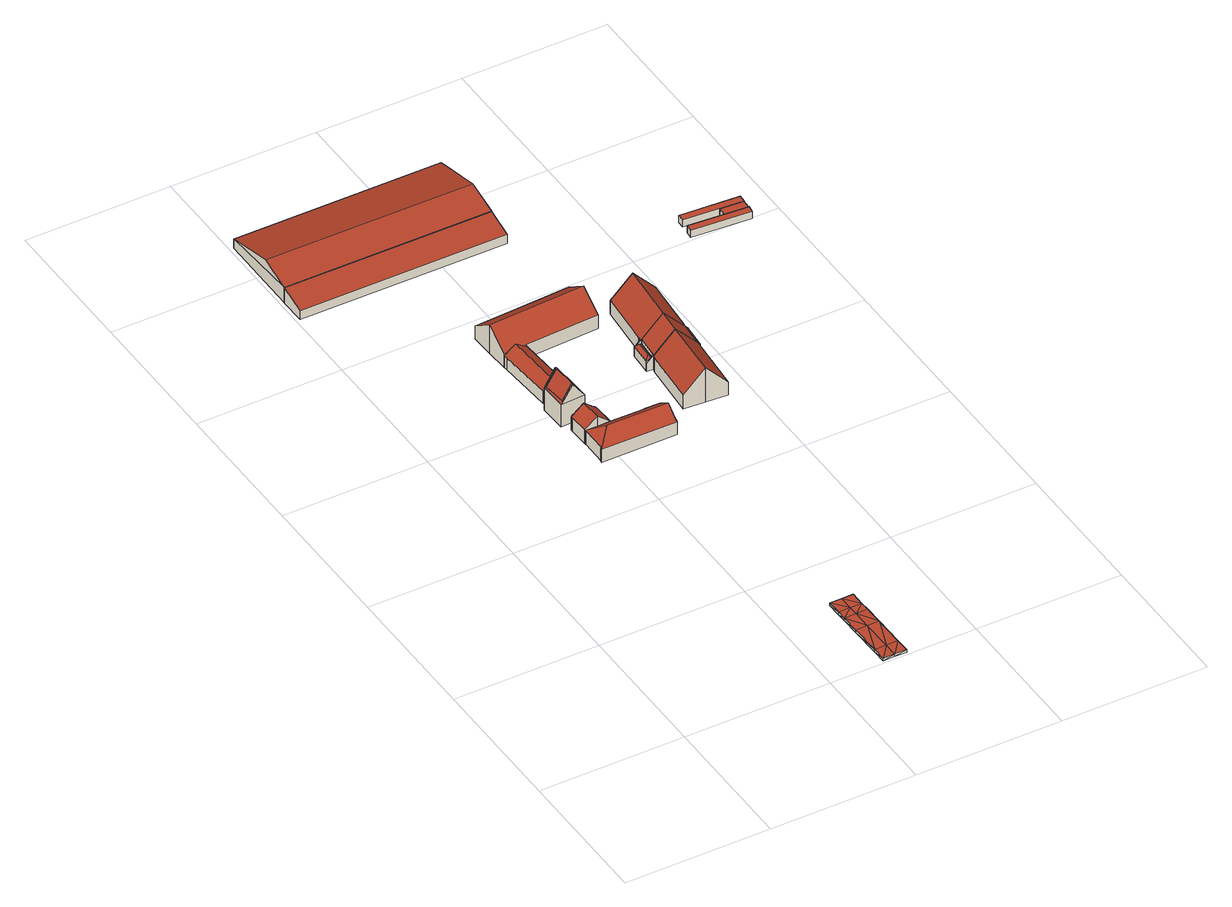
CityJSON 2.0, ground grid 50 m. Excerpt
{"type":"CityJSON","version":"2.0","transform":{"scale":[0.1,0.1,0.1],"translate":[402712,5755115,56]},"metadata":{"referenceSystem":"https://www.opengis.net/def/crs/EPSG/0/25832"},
"CityObjects":{
"building1":{"type":"Building","attributes":{"Geometrietyp2DReferenz":"2000","Gemeindeschluessel":"05515000","function":"53001_1800","roofType":"9999","measuredHeight":1},"geometry":[{"type":"Solid","lod":"2","boundaries":[[[[0,1,2]],[[1,3,2]],[[4,5,0]],[[5,1,0]],[[6,7,4]],[[7,5,4]],[[8,9,6]],[[9,7,6]],[[10,11,8]],[[11,9,8]],[[12,13,10]],[[13,11,10]],[[14,15,12]],[[15,13,12]],[[16,17,14]],[[17,15,14]],[[18,19,16]],[[19,17,16]],[[20,21,18]],[[21,19,18]],[[22,23,20]],[[23,21,20]],[[24,25,22]],[[25,23,22]],[[26,27,24]],[[27,25,24]],[[2,3,26]],[[3,27,26]],[[28,3,5]],[[5,3,1]],[[29,28,5]],[[29,5,7]],[[30,29,9]],[[9,29,7]],[[31,30,9]],[[31,9,11]],[[15,31,11]],[[15,11,13]],[[25,27,28]],[[28,27,3]],[[23,25,28]],[[23,28,29]],[[21,23,30]],[[30,23,29]],[[21,30,19]],[[19,30,31]],[[17,19,31]],[[17,31,15]],[[32,4,2]],[[4,0,2]],[[33,4,32]],[[33,6,4]],[[34,8,33]],[[8,6,33]],[[35,8,34]],[[35,10,8]],[[14,10,35]],[[14,12,10]],[[24,32,26]],[[32,2,26]],[[22,32,24]],[[22,33,32]],[[20,34,22]],[[34,33,22]],[[20,18,34]],[[18,35,34]],[[16,35,18]],[[16,14,35]]]],"semantics":{"surfaces":[{"type":"WallSurface"},{"type":"GroundSurface"},{"type":"RoofSurface"}],"values":[[0,0,0,0,0,0,0,0,0,0,0,0,0,0,0,0,0,0,0,0,0,0,0,0,0,0,0,0,1,1,1,1,1,1,1,1,1,1,1,1,1,1,1,1,1,1,1,1,2,2,2,2,2,2,2,2,2,2,2,2,2,2,2,2,2,2,2,2]]}}]},
"building2":{"type":"Building","attributes":{"Gemeindeschluessel":"05515000","Geometrietyp2DReferenz":"3000","function":"31001_2000"},"address":[{"country":"Germany","locality":"Münster","thoroughfareNumber":"252","thoroughfareName":"Mecklenbecker Straße"}],"children":["building2-1","building2-2"]},
"building2-1":{"type":"BuildingPart","attributes":{"roofType":"5000","measuredHeight":14.32},"parents":["building2"],"geometry":[{"type":"Solid","lod":"2","boundaries":[[[[36,37,38,39]],[[40,41,42,43,44]],[[45,46,41,40]],[[47,48,46,45]],[[39,38,48,47]],[[49,50,36,51,52]],[[53,54,55,56,57,45,40,44,58,59]],[[56,60,61,62,63,52,51,39,47,57]],[[39,51,36]],[[45,57,47]],[[37,64,65,66,67,68,69,70,71,42,41,46,48,38]],[[64,37,36,50]],[[66,65,72,62]],[[65,64,50,72]],[[61,60,73]],[[66,62,61,73,67]],[[73,60,74]],[[69,68,75,53]],[[68,67,73,74,75]],[[53,59,76]],[[70,69,53,76]],[[76,59,58,77]],[[71,70,76,77]],[[43,77,58,44]],[[42,71,77,43]],[[49,72,50]],[[49,52,63,62,72]],[[56,55,74,60]],[[54,53,75]],[[55,54,75,74]]]],"semantics":{"surfaces":[{"type":"WallSurface"},{"type":"RoofSurface"},{"type":"GroundSurface"},{"type":"ClosureSurface"}],"values":[[0,0,0,0,0,1,1,1,0,0,2,3,3,3,0,3,0,3,3,0,3,0,3,0,3,0,3,0,3,3]]}}]},
"building2-2":{"type":"BuildingPart","attributes":{"roofType":"3100","measuredHeight":14.37},"parents":["building2"],"geometry":[{"type":"Solid","lod":"2","boundaries":[[[[78,79,80,81]],[[43,42,79,78]],[[81,80,37,36,82]],[[63,62,61,73,74,55,83,52]],[[53,76,77,43,78,81,82,84,52,83]],[[79,42,71,70,69,68,67,66,65,64,37,80]],[[42,43,77,71]],[[70,71,77,76]],[[70,76,53,69]],[[53,83,54]],[[75,68,69,53]],[[53,54,75]],[[54,83,55]],[[67,68,75,74,73]],[[75,54,55,74]],[[66,67,73,61,62]],[[66,62,72,65]],[[62,63,52,49,72]],[[50,72,49,52,84]],[[64,65,72,50]],[[50,84,82,36]],[[37,64,50,36]]]],"semantics":{"surfaces":[{"type":"WallSurface"},{"type":"RoofSurface"},{"type":"GroundSurface"},{"type":"ClosureSurface"}],"values":[[0,0,0,1,1,2,3,3,3,0,3,3,0,3,3,3,3,3,0,3,0,3]]}}]},
"building3":{"type":"Building","attributes":{"Gemeindeschluessel":"05515000","Geometrietyp2DReferenz":"3000","function":"31001_3022"},"children":["building3-1","building3-2"]},
"building3-1":{"type":"BuildingPart","attributes":{"roofType":"3100","measuredHeight":8.46},"parents":["building3"],"geometry":[{"type":"Solid","lod":"2","boundaries":[[[[85,86,87,88]],[[89,90,86,85]],[[91,90,89]],[[92,93,90,91]],[[94,95,93,92]],[[96,97,95,94]],[[98,99,97,96]],[[100,101,99,98]],[[102,101,100]],[[103,104,105,101,102]],[[106,87,107,108,109]],[[88,87,106]],[[103,102,100,98,96,94,92,110]],[[91,89,85,88,106,109,110,92]],[[86,90,93,95,97,99,101,105,111,107,87]],[[104,103,110,112]],[[105,104,112,111]],[[108,112,110,109]],[[112,108,107,111]]]],"semantics":{"surfaces":[{"type":"WallSurface"},{"type":"RoofSurface"},{"type":"GroundSurface"},{"type":"ClosureSurface"}],"values":[[0,0,0,0,0,0,0,0,0,0,0,0,1,1,2,0,3,0,3]]}}]},
"building3-2":{"type":"BuildingPart","attributes":{"roofType":"5000","measuredHeight":8.55},"parents":["building3"],"geometry":[{"type":"Solid","lod":"2","boundaries":[[[[113,114,115,116]],[[117,118,114,113]],[[119,120,118,117]],[[121,122,120,119]],[[123,124,122,121]],[[125,126,124,123]],[[127,128,126,125]],[[129,130,128,127]],[[131,132,130,129]],[[133,134,132,131]],[[135,136,134,133]],[[137,138,136,135]],[[139,140,138,137]],[[141,142,140,139]],[[143,144,142,141]],[[108,107,144,143]],[[116,115,105,104]],[[141,139,137,135,133,145,143]],[[131,129,127,125,145,133]],[[123,121,119,117,113,116,104,112,108,143,145,125]],[[114,118,120,122,124,126,128,130,132,134,136,138,140,142,144,107,111,105,115]],[[111,112,104,105]],[[107,108,112,111]]]],"semantics":{"surfaces":[{"type":"WallSurface"},{"type":"RoofSurface"},{"type":"GroundSurface"},{"type":"ClosureSurface"}],"values":[[0,0,0,0,0,0,0,0,0,0,0,0,0,0,0,0,0,1,1,1,2,3,3]]}}]},
"building4":{"type":"Building","attributes":{"Gemeindeschluessel":"05515000","Geometrietyp2DReferenz":"3000","function":"31001_2700","roofType":"2100","measuredHeight":5.87},"geometry":[{"type":"Solid","lod":"2","boundaries":[[[[146,147,148,149]],[[150,151,147,146]],[[152,153,151,150]],[[149,148,153,152]],[[150,146,149,152]],[[147,151,153,148]]]],"semantics":{"surfaces":[{"type":"WallSurface"},{"type":"RoofSurface"},{"type":"GroundSurface"}],"values":[[0,0,0,0,1,2]]}}]},
"building5":{"type":"Building","attributes":{"Gemeindeschluessel":"05515000","Geometrietyp2DReferenz":"3000","function":"31001_3022"},"children":["building5-1","building5-2"]},
"building5-1":{"type":"BuildingPart","attributes":{"roofType":"3100","measuredHeight":7.04},"parents":["building5"],"geometry":[{"type":"Solid","lod":"2","boundaries":[[[[154,155,156,157]],[[158,159,160,161]],[[162,163,159,158]],[[164,165,163,162]],[[157,156,165,164]],[[158,161,166,167,162]],[[168,154,157,164,162,167]],[[155,169,160,159,163,165,156]],[[168,167,170]],[[155,154,168,170,169]],[[170,167,166]],[[160,169,170,166,161]]]],"semantics":{"surfaces":[{"type":"WallSurface"},{"type":"RoofSurface"},{"type":"GroundSurface"},{"type":"ClosureSurface"}],"values":[[0,0,0,0,0,1,1,2,0,3,0,3]]}}]},
"building5-2":{"type":"BuildingPart","attributes":{"roofType":"3100","measuredHeight":10.71},"parents":["building5"],"geometry":[{"type":"Solid","lod":"2","boundaries":[[[[171,172,155,154,173]],[[174,175,172,171]],[[176,177,175,174]],[[178,179,177,176]],[[180,181,179,178]],[[182,161,160,181,180]],[[176,174,171,178]],[[173,168,170,166,182,180,178,171]],[[172,175,177,179,181,160,169,155]],[[154,168,173]],[[161,182,166]],[[154,155,169,170,168]],[[169,160,161,166,170]]]],"semantics":{"surfaces":[{"type":"WallSurface"},{"type":"RoofSurface"},{"type":"GroundSurface"},{"type":"ClosureSurface"}],"values":[[0,0,0,0,0,0,1,1,2,0,0,3,3]]}}]},
"building6":{"type":"Building","attributes":{"Gemeindeschluessel":"05515000","Geometrietyp2DReferenz":"3000","function":"31001_2700","roofType":"3100","measuredHeight":8.45},"address":[{"country":"Germany","locality":"Münster","thoroughfareNumber":"1","thoroughfareName":"Reiner-Klimke-Weg"}],"geometry":[{"type":"Solid","lod":"2","boundaries":[[[[183,184,185,186]],[[187,188,184,183]],[[189,190,188,187]],[[186,185,190,189]],[[183,191,187]],[[189,192,186]],[[186,192,191,183]],[[187,191,192,189]],[[184,188,190,185]]]],"semantics":{"surfaces":[{"type":"WallSurface"},{"type":"RoofSurface"},{"type":"GroundSurface"}],"values":[[0,0,0,0,0,0,1,1,2]]}}]},
"building7":{"type":"Building","attributes":{"Gemeindeschluessel":"05515000","Geometrietyp2DReferenz":"3000","function":"51009_1610","roofType":"5000","measuredHeight":5},"geometry":[{"type":"Solid","lod":"2","boundaries":[[[[193,194,195,196]],[[197,198,194,193]],[[199,200,198,197]],[[196,195,200,199]],[[199,197,201]],[[201,197,193,202]],[[193,196,202]],[[202,196,199,201]],[[194,198,200,195]]]],"semantics":{"surfaces":[{"type":"WallSurface"},{"type":"RoofSurface"},{"type":"GroundSurface"}],"values":[[0,0,0,0,1,1,1,1,2]]}}]},
"building8":{"type":"Building","attributes":{"name":"Handwerkskammer Bildungszentrum","Gemeindeschluessel":"05515000","Geometrietyp2DReferenz":"3000","function":"31001_3022"},"children":["building8-1","building8-2","building8-3"]},
"building8-1":{"type":"BuildingPart","attributes":{"roofType":"3100","measuredHeight":12.91},"parents":["building8"],"geometry":[{"type":"Solid","lod":"2","boundaries":[[[[203,200,204,205]],[[206,198,200,203]],[[207,208,194,198,206]],[[209,210,211,212,213]],[[214,215,210,209]],[[216,217,215,214]],[[218,219,217,216]],[[220,221,219,218]],[[222,223,224]],[[205,204,222,224]],[[225,220,218,216,214,209,213,226,227]],[[207,206,203,205,224,227,226]],[[200,198,194,228,211,210,215,217,219,221,229,222,204]],[[208,207,226]],[[194,208,226,228]],[[212,226,213]],[[211,228,226,212]],[[221,220,225,227,229]],[[223,227,224]],[[222,229,227,223]]]],"semantics":{"surfaces":[{"type":"WallSurface"},{"type":"RoofSurface"},{"type":"GroundSurface"},{"type":"ClosureSurface"}],"values":[[0,0,0,0,0,0,0,0,0,0,1,1,2,0,3,0,3,3,0,3]]}}]},
"building8-2":{"type":"BuildingPart","attributes":{"roofType":"3100","measuredHeight":12.91},"parents":["building8"],"geometry":[{"type":"Solid","lod":"2","boundaries":[[[[230,231,232,233]],[[234,235,231,230]],[[236,237,235,234]],[[238,239,237,236]],[[240,241,239,238]],[[242,243,241,240]],[[244,245,243,242]],[[246,247,245,244]],[[248,249,247,246]],[[250,251,249,248]],[[252,253,251,250]],[[212,211,253,252]],[[254,195,194,208]],[[233,232,195,254]],[[212,252,250,248,246,244,242,240,226]],[[238,236,234,230,233,254,208,226,240]],[[231,235,237,239,241,243,245,247,249,251,253,211,228,194,195,232]],[[211,212,226,228]],[[194,228,226,208]]]],"semantics":{"surfaces":[{"type":"WallSurface"},{"type":"RoofSurface"},{"type":"GroundSurface"},{"type":"ClosureSurface"}],"values":[[0,0,0,0,0,0,0,0,0,0,0,0,0,0,1,1,2,3,3]]}}]},
"building8-3":{"type":"BuildingPart","attributes":{"roofType":"3100","measuredHeight":12.91},"parents":["building8"],"geometry":[{"type":"Solid","lod":"2","boundaries":[[[[224,222,255,256]],[[223,222,224]],[[257,258,221,220]],[[259,258,257]],[[260,261,258,259]],[[262,263,261,260]],[[264,265,263,262]],[[266,267,265,264]],[[256,255,267,266]],[[260,259,257,220,225,227,262]],[[223,224,256,266,264,262,227]],[[222,229,221,258,261,263,265,267,255]],[[222,223,227,229]],[[221,229,227,225,220]]]],"semantics":{"surfaces":[{"type":"WallSurface"},{"type":"RoofSurface"},{"type":"GroundSurface"},{"type":"ClosureSurface"}],"values":[[0,0,0,0,0,0,0,0,0,1,1,2,3,3]]}}]},
"building9":{"type":"Building","attributes":{"Gemeindeschluessel":"05515000","Geometrietyp2DReferenz":"3000","function":"51009_1610","roofType":"2100","measuredHeight":5.22},"geometry":[{"type":"Solid","lod":"2","boundaries":[[[[268,269,270,271]],[[212,272,269,268]],[[273,274,272,212]],[[271,270,274,273]],[[212,268,271,273]],[[269,272,274,270]]]],"semantics":{"surfaces":[{"type":"WallSurface"},{"type":"RoofSurface"},{"type":"GroundSurface"}],"values":[[0,0,0,0,1,2]]}}]},
"building10":{"type":"Building","attributes":{"Gemeindeschluessel":"05515000","Geometrietyp2DReferenz":"3000","function":"51009_1610","roofType":"1000","measuredHeight":2.74},"geometry":[{"type":"Solid","lod":"2","boundaries":[[[[275,276,277,278]],[[279,280,276,275]],[[281,282,280,279]],[[278,277,282,281]],[[279,275,278,281]],[[276,280,282,277]]]],"semantics":{"surfaces":[{"type":"WallSurface"},{"type":"RoofSurface"},{"type":"GroundSurface"}],"values":[[0,0,0,0,1,2]]}}]},
"building11":{"type":"Building","attributes":{"Gemeindeschluessel":"05515000","Geometrietyp2DReferenz":"3000","function":"51009_1610","roofType":"1000","measuredHeight":2.7},"geometry":[{"type":"Solid","lod":"2","boundaries":[[[[283,284,285,286]],[[287,288,284,283]],[[289,290,288,287]],[[286,285,290,289]],[[287,283,286,289]],[[284,288,290,285]]]],"semantics":{"surfaces":[{"type":"WallSurface"},{"type":"RoofSurface"},{"type":"GroundSurface"}],"values":[[0,0,0,0,1,2]]}}]},
"building12":{"type":"Building","attributes":{"Gemeindeschluessel":"05515000","Geometrietyp2DReferenz":"3000","function":"31001_2500","roofType":"1000","measuredHeight":2.43},"address":[{"country":"Germany","locality":"Münster","thoroughfareNumber":"252a","thoroughfareName":"Mecklenbecker Straße"}],"geometry":[{"type":"Solid","lod":"2","boundaries":[[[[291,292,293,294]],[[295,296,292,291]],[[297,298,296,295]],[[294,293,298,297]],[[295,291,294,297]],[[292,296,298,293]]]],"semantics":{"surfaces":[{"type":"WallSurface"},{"type":"RoofSurface"},{"type":"GroundSurface"}],"values":[[0,0,0,0,1,2]]}}]}
},
"vertices":[
[764,315,16],[764,315,6],[724,315,16],[724,315,6],[764,265,16],[764,265,6],[765,233,16],[765,233,6],[765,166,17],[765,166,7],[767,61,16],[767,61,6],[768,10,16],[768,10,6],[728,10,16],[728,10,6],[688,9,16],[688,9,6],[687,59,16],[687,59,6],[685,165,17],[685,165,7],[685,232,16],[685,232,6],[684,264,16],[684,264,6],[684,315,16],[684,315,6],[724,265,6],[725,232,6],[725,166,7],[727,60,6],[724,265,16],[725,232,16],[725,166,17],[727,60,16],
[461,1534,150],[461,1534,9],[419,1532,9],[419,1532,92],[502,1534,94],[502,1534,9],[484,1535,9],[484,1535,118],[484,1535,119],[505,1441,94],[505,1441,9],[422,1438,93],[422,1438,9],[460,1529,152],[462,1529,149],[459,1534,153],[460,1529,153],[501,1446,100],[464,1444,150],[463,1444,151],[462,1444,153],[462,1439,153],[484,1530,119],[497,1530,102],[428,1442,102],[425,1505,100],[423,1527,99],[450,1528,139],[462,1529,9],[460,1529,9],[423,1527,9],[428,1442,9],[464,1444,9],[501,1446,9],[497,1530,9],[484,1530,9],[460,1529,147],[428,1442,100],[429,1442,102],[464,1444,101],[497,1530,99],[484,1530,118],
[484,1536,118],[484,1536,9],[462,1535,9],[462,1535,150],[461,1534,151],[464,1444,153],[462,1529,150],
[440,1410,59],[440,1410,10],[440,1404,10],[440,1404,59],[446,1410,65],[446,1410,10],[446,1410,64],[483,1410,95],[483,1410,10],[521,1409,65],[521,1409,10],[521,1410,65],[521,1410,10],[527,1410,59],[527,1410,10],[527,1404,59],[527,1404,10],[527,1404,60],[530,1334,60],[530,1334,59],[530,1334,10],[440,1404,60],[443,1335,10],[443,1335,59],[443,1335,60],[486,1334,95],[486,1334,10],[486,1334,59],
[646,1332,60],[646,1332,10],[530,1333,10],[530,1333,60],[646,1334,59],[646,1334,10],[700,1333,59],[700,1333,10],[699,1326,64],[699,1326,10],[698,1326,64],[698,1326,10],[698,1282,96],[698,1282,10],[697,1237,64],[697,1237,10],[699,1237,64],[699,1237,10],[699,1231,59],[699,1231,10],[441,1232,59],[441,1232,10],[441,1239,59],[441,1239,10],[443,1239,60],[443,1239,10],[443,1328,60],[443,1328,10],[442,1328,59],[442,1328,10],[442,1335,59],[442,1335,10],[487,1283,96],
[10,2352,70],[10,2352,12],[10,2260,12],[10,2260,46],[720,2350,70],[720,2350,12],[720,2259,46],[720,2259,12],
[419,1763,54],[419,1763,10],[420,1750,10],[420,1750,54],[510,1563,55],[510,1563,10],[498,1768,10],[498,1768,55],[471,1561,80],[471,1561,10],[432,1558,55],[432,1558,10],[490,1767,60],[459,1766,80],[428,1764,60],[459,1766,10],[459,1766,60],
[415,1842,117],[415,1842,10],[419,1763,60],[411,1921,60],[411,1921,10],[743,1938,60],[743,1938,10],[747,1859,117],[747,1859,10],[751,1780,60],[751,1780,10],[498,1768,60],
[721,2646,49],[721,2646,14],[10,2647,14],[10,2647,49],[720,2350,71],[720,2350,14],[10,2352,71],[10,2352,14],[720,2459,99],[10,2460,99],
[801,1612,47],[801,1612,11],[777,1614,11],[777,1614,47],[795,1533,47],[795,1533,11],[771,1535,47],[771,1535,11],[784,1546,61],[788,1601,61],
[771,1535,39],[771,1532,11],[771,1532,39],[795,1533,65],[801,1612,65],[801,1612,64],[943,1600,65],[943,1600,11],[943,1602,11],[943,1602,64],[943,1602,65],[936,1520,65],[936,1520,11],[946,1520,54],[946,1520,11],[946,1518,54],[946,1518,11],[939,1519,62],[939,1519,11],[792,1530,11],[792,1530,61],[792,1530,62],[882,1523,122],[872,1607,140],[865,1524,140],[872,1607,11],[865,1524,11],
[799,1616,62],[799,1616,11],[778,1617,11],[778,1617,39],[800,1625,62],[800,1625,11],[799,1625,61],[799,1625,11],[815,1820,61],[815,1820,11],[889,1814,140],[889,1814,11],[963,1808,61],[963,1808,11],[947,1613,61],[947,1613,11],[946,1613,62],[946,1613,11],[945,1603,62],[945,1603,11],[953,1603,54],[953,1603,11],[953,1601,54],[953,1601,11],[777,1614,39],
[792,1521,11],[792,1521,62],[938,1509,62],[938,1509,11],[938,1509,61],[923,1314,61],[923,1314,11],[849,1320,140],[849,1320,11],[775,1326,61],[775,1326,11],[791,1521,61],[791,1521,11],
[936,1520,64],[936,1520,12],[946,1520,12],[946,1520,53],[943,1602,12],[953,1601,53],[953,1601,12],
[1406,1994,36],[1406,1994,9],[1409,2019,9],[1409,2019,36],[1204,2010,36],[1204,2010,9],[1206,2035,36],[1206,2035,9],
[1411,2052,34],[1411,2052,7],[1413,2077,7],[1413,2077,34],[1209,2067,34],[1209,2067,7],[1210,2092,34],[1210,2092,7],
[1410,2051,34],[1410,2051,10],[1330,2057,10],[1330,2057,34],[1408,2020,34],[1408,2020,10],[1328,2026,34],[1328,2026,10]
]}
